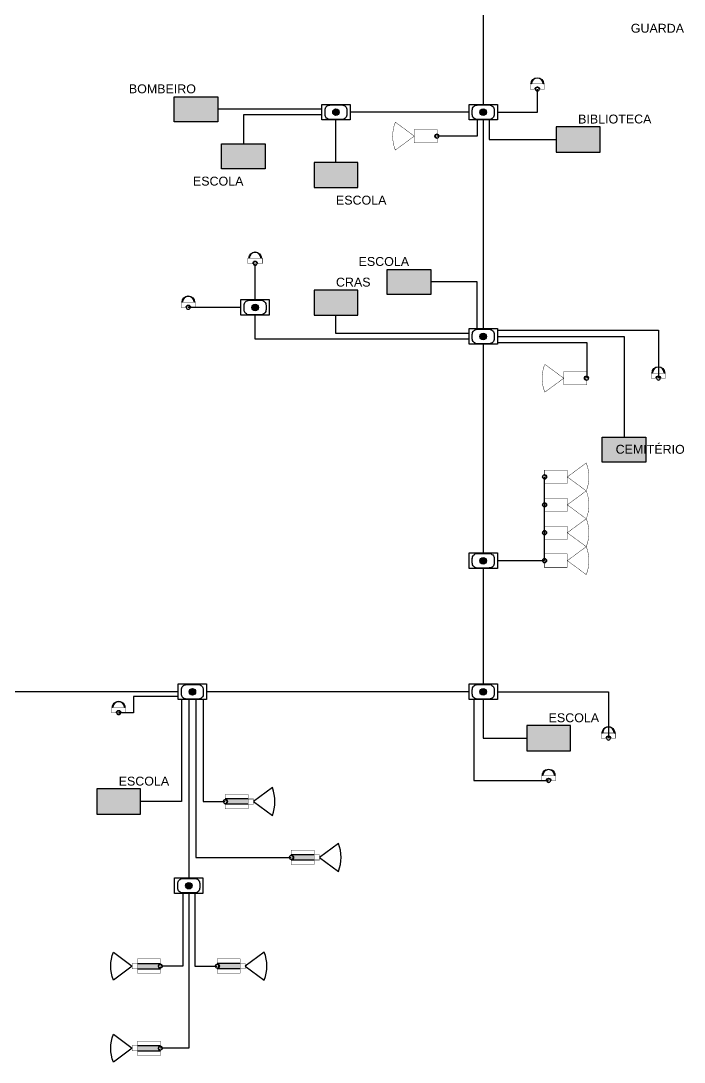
# Model space of a CAD drawing. Header units: millimetres. Extents: x 2691 to 11731, y 752 to 10862.
# Drawn here: x 6870 to 8702, y 752 to 3627 of the extents above; entities that cross this region are included whole.
import ezdxf
from ezdxf.enums import TextEntityAlignment as Align

# ---------------------------------------------------------------- set-up
doc = ezdxf.new("R2010")
doc.units = ezdxf.units.MM
for name, color, linetype in [('252', 252, 'Continuous'), ('3', 7, 'Continuous'), ('CAIXA R2', 7, 'Continuous'), ('Cameras Existentes', 82, 'Continuous'), ('Cameras Novas', 6, 'Continuous'), ('Fibra Óptica 06 FO - Derivações', 1, 'Continuous'), ('Fibra Óptica 24 FO - Anel Óptico', 3, 'Continuous'), ('Unidade - Educação', 40, 'Continuous'), ('Unidade - Saúde', 1, 'Continuous'), ('Unidade - Sec.-Urbano', 5, 'Continuous')]:
    doc.layers.add(name, color=color, linetype=linetype)
doc.styles.get("Standard").update_dxf_attribs({"font": 'arial.ttf'})
doc.styles.add('TEXTOS', font='arial.ttf', dxfattribs={"height": 1.2})

# ---------------------------------------------------------------- blocks, each defined once
blk = doc.blocks.new('CAIXA DE EMENDA')
at = {"color": 7, "lineweight": -3}
for p, q in [((1461.21, -350.66), (1466.01, -350.66)), ((1459.23, -354.42), (1459.23, -352.56)), ((1467.99, -352.71), (1467.99, -354.42)), ((1466.01, -356.48), (1461.21, -356.48))]:
    blk.add_line(p, q, dxfattribs=at)
blk.add_circle((1463.61, -353.57), 1.3, dxfattribs=at)
at = {"color": 7, "lineweight": -3, "extrusion": (0, 0, -1)}
for centre, start, end in [((-1461.21, -352.64), 357.8251, 90), ((-1466.01, -352.64), 90, 182.1749), ((-1461.21, -354.5), 270, 2.1749), ((-1466.01, -354.5), 177.8251, 270)]:
    blk.add_arc(centre, 1.98, start, end, dxfattribs=at)
blk = doc.blocks.new('*U18')
h = blk.add_hatch(color=256)
h.dxf.hatch_style = 1
h.paths.add_polyline_path([(0, -0.06), (0, -0.05, -1), (0, 0.05), (0, 0.06, 1)])
at = {"const_width": 0.01}
blk.add_lwpolyline([(-1.11, 0.37), (-0.608, 0), (-1.11, -0.37, -0.188798)], format="xyb", close=True, dxfattribs=at)
blk.add_lwpolyline([(0, 0.05), (0, 0.177), (-0.608, 0.177), (-0.608, -0.177), (0, -0.177), (0, -0.05)], dxfattribs=at)
blk.add_circle((0, 0), 0.05)
for radius, start, end in [(0.06, 90, 270), (0.05, 90, 270), (0.05, 180, 0)]:
    blk.add_arc((0, 0), radius, start, end)
at = {"color": 0, "style": 'TEXTOS'}
blk.add_attdef('CAMERA', text='', height=0.25, rotation=0, dxfattribs=at).set_placement((0.399, 2.223), align=Align.MIDDLE_CENTER)
blk = doc.blocks.new('*U8')
h = blk.add_hatch(color=256)
h.dxf.hatch_style = 1
h.paths.add_polyline_path([(0.06, 0), (0.05, 0, -1), (-0.05, 0), (-0.06, 0, 1)])
h = blk.add_hatch(color=256)
h.dxf.hatch_style = 1
h.paths.add_polyline_path([(0.166, -0.137), (0.155, -0.137, -1), (-0.156, -0.137), (-0.166, -0.137, 1)])
at = {"color": 0, "const_width": 0.01}
blk.add_lwpolyline([(-0.05, 0), (-0.191, 0), (-0.191, -0.137), (0.191, -0.137), (0.191, 0), (0.05, 0)], dxfattribs=at)
blk.add_lwpolyline([(0.166, -0.137), (0.155, -0.137, -1), (-0.156, -0.137), (-0.166, -0.137, 1)], format="xyb", close=True)
blk.add_circle((0, 0), 0.05)
for radius, end in [(0.06, 360), (0.05, 0), (0.05, 0)]:
    blk.add_arc((0, 0), radius, 180, end)
at = {"color": 0, "style": 'TEXTOS'}
blk.add_attdef('CAMERA', text='', height=0.25, rotation=0, dxfattribs=at).set_placement((-0.027, -0.552), align=Align.MIDDLE_CENTER)
blk = doc.blocks.new('*U20')
h = blk.add_hatch(color=256)
h.dxf.hatch_style = 1
h.paths.add_polyline_path([(0, -0.06), (0, -0.05, -1), (0, 0.05), (0, 0.06, 1)])
at = {"const_width": 0.01}
blk.add_lwpolyline([(-1.11, 0.37), (-0.608, 0), (-1.11, -0.37, -0.188798)], format="xyb", close=True, dxfattribs=at)
blk.add_lwpolyline([(0, 0.05), (0, 0.177), (-0.608, 0.177), (-0.608, -0.177), (0, -0.177), (0, -0.05)], dxfattribs=at)
blk.add_circle((0, 0), 0.05)
for radius, start, end in [(0.06, 90, 270), (0.05, 90, 270), (0.05, 180, 0)]:
    blk.add_arc((0, 0), radius, start, end)
at = {"color": 0, "style": 'TEXTOS'}
blk.add_attdef('CAMERA', text='', height=0.25, rotation=0, dxfattribs=at).set_placement((-0.416, 0.432), align=Align.MIDDLE_CENTER)
blk = doc.blocks.new('*U21')
h = blk.add_hatch(color=256)
h.dxf.hatch_style = 1
h.paths.add_polyline_path([(0.06, 0), (0.05, 0, -1), (-0.05, 0), (-0.06, 0, 1)])
h = blk.add_hatch(color=256)
h.dxf.hatch_style = 1
h.paths.add_polyline_path([(0.166, -0.137), (0.155, -0.137, -1), (-0.156, -0.137), (-0.166, -0.137, 1)])
at = {"color": 0, "const_width": 0.01}
blk.add_lwpolyline([(-0.05, 0), (-0.191, 0), (-0.191, -0.137), (0.191, -0.137), (0.191, 0), (0.05, 0)], dxfattribs=at)
blk.add_lwpolyline([(0.166, -0.137), (0.155, -0.137, -1), (-0.156, -0.137), (-0.166, -0.137, 1)], format="xyb", close=True)
blk.add_circle((0, 0), 0.05)
for radius, end in [(0.06, 360), (0.05, 0), (0.05, 0)]:
    blk.add_arc((0, 0), radius, 180, end)
at = {"color": 0, "style": 'TEXTOS'}
blk.add_attdef('CAMERA', text='', height=0.25, rotation=0, dxfattribs=at).set_placement((0.495, -0.159), align=Align.MIDDLE_CENTER)
blk = doc.blocks.new('*U15')
h = blk.add_hatch(color=256)
h.dxf.hatch_style = 1
h.paths.add_polyline_path([(0, 0.06), (0, 0.05, -1), (0, -0.05), (0, -0.06, 1)])
at = {"const_width": 0.01}
blk.add_lwpolyline([(1.11, -0.37), (0.608, 0), (1.11, 0.37, -0.188798)], format="xyb", close=True, dxfattribs=at)
blk.add_lwpolyline([(0, -0.05), (0, -0.177), (0.608, -0.177), (0.608, 0.177), (0, 0.177), (0, 0.05)], dxfattribs=at)
blk.add_circle((0, 0), 0.05)
for radius, start, end in [(0.05, 360, 180), (0.06, 270, 90), (0.05, 270, 90)]:
    blk.add_arc((0, 0), radius, start, end)
at = {"color": 0, "style": 'TEXTOS'}
blk.add_attdef('CAMERA', text='', height=0.25, rotation=0, dxfattribs=at).set_placement((-0.416, -0.063), align=Align.MIDDLE_CENTER)
blk = doc.blocks.new('*U22')
h = blk.add_hatch(color=256)
h.dxf.hatch_style = 1
h.paths.add_polyline_path([(0, 0.06), (0, 0.05, -1), (0, -0.05), (0, -0.06, 1)])
at = {"const_width": 0.01}
blk.add_lwpolyline([(1.11, -0.37), (0.608, 0), (1.11, 0.37, -0.188798)], format="xyb", close=True, dxfattribs=at)
blk.add_lwpolyline([(0, -0.05), (0, -0.177), (0.608, -0.177), (0.608, 0.177), (0, 0.177), (0, 0.05)], dxfattribs=at)
blk.add_circle((0, 0), 0.05)
for radius, start, end in [(0.05, 360, 180), (0.06, 270, 90), (0.05, 270, 90)]:
    blk.add_arc((0, 0), radius, start, end)
at = {"color": 0, "style": 'TEXTOS'}
blk.add_attdef('CAMERA', text='', height=0.25, rotation=0, dxfattribs=at).set_placement((-0.416, -0.018), align=Align.MIDDLE_CENTER)
blk = doc.blocks.new('*U23')
h = blk.add_hatch(color=256)
h.dxf.hatch_style = 1
h.paths.add_polyline_path([(0, 0.06), (0, 0.05, -1), (0, -0.05), (0, -0.06, 1)])
at = {"const_width": 0.01}
blk.add_lwpolyline([(1.11, -0.37), (0.608, 0), (1.11, 0.37, -0.188798)], format="xyb", close=True, dxfattribs=at)
blk.add_lwpolyline([(0, -0.05), (0, -0.177), (0.608, -0.177), (0.608, 0.177), (0, 0.177), (0, 0.05)], dxfattribs=at)
blk.add_circle((0, 0), 0.05)
for radius, start, end in [(0.05, 360, 180), (0.06, 270, 90), (0.05, 270, 90)]:
    blk.add_arc((0, 0), radius, start, end)
at = {"color": 0, "style": 'TEXTOS'}
blk.add_attdef('CAMERA', text='', height=0.25, rotation=0, dxfattribs=at).set_placement((-0.416, -0.01), align=Align.MIDDLE_CENTER)
blk = doc.blocks.new('*U24')
h = blk.add_hatch(color=256)
h.dxf.hatch_style = 1
h.paths.add_polyline_path([(0, 0.06), (0, 0.05, -1), (0, -0.05), (0, -0.06, 1)])
at = {"const_width": 0.01}
blk.add_lwpolyline([(1.11, -0.37), (0.608, 0), (1.11, 0.37, -0.188798)], format="xyb", close=True, dxfattribs=at)
blk.add_lwpolyline([(0, -0.05), (0, -0.177), (0.608, -0.177), (0.608, 0.177), (0, 0.177), (0, 0.05)], dxfattribs=at)
blk.add_circle((0, 0), 0.05)
for radius, start, end in [(0.05, 360, 180), (0.06, 270, 90), (0.05, 270, 90)]:
    blk.add_arc((0, 0), radius, start, end)
at = {"color": 0, "style": 'TEXTOS'}
blk.add_attdef('CAMERA', text='', height=0.25, rotation=0, dxfattribs=at).set_placement((-0.416, -0.23), align=Align.MIDDLE_CENTER)
blk = doc.blocks.new('*U25')
h = blk.add_hatch(color=256)
h.dxf.hatch_style = 1
h.paths.add_polyline_path([(0.608, -0.069), (0.608, 0.069), (0, 0.069), (0, 0.06, -1), (0, -0.06), (0, -0.069)])
h = blk.add_hatch(color=256)
h.dxf.hatch_style = 1
h.paths.add_polyline_path([(0, 0.06), (0, 0.05, -1), (0, -0.05), (0, -0.06, 1)])
for p, q in [((0.608, 0.069), (0, 0.069)), ((0.608, -0.069), (0, -0.069))]:
    blk.add_line(p, q)
at = {"const_width": 0.01}
blk.add_lwpolyline([(0, -0.05), (0, -0.19), (0.608, -0.19), (0.608, 0.19), (0, 0.19), (0, 0.05)], dxfattribs=at)
at = {"color": 0, "const_width": 0.01}
blk.add_lwpolyline([(0.608, 0.069), (0.608, -0.069), (0.746, -0.069), (0.746, 0.069)], close=True, dxfattribs=at)
blk.add_circle((0, 0), 0.05)
for radius, start, end in [(0.05, 180, 0), (0.06, 270, 90)]:
    blk.add_arc((0, 0), radius, start, end)
at = {"layer": '252'}
blk.add_lwpolyline([(1.248, -0.37), (0.746, 0), (1.248, 0.37, -0.188798)], format="xyb", close=True, dxfattribs=at)
at = {"color": 0, "style": 'TEXTOS'}
blk.add_attdef('CAMERA', text='', height=0.25, rotation=0, dxfattribs=at).set_placement((0.657, 0.675), align=Align.MIDDLE_CENTER)
blk = doc.blocks.new('*U88')
h = blk.add_hatch(color=256)
h.dxf.hatch_style = 1
h.paths.add_polyline_path([(0.06, 0), (0.05, 0, -1), (-0.05, 0), (-0.06, 0, 1)])
h = blk.add_hatch(color=256)
h.dxf.hatch_style = 1
h.paths.add_polyline_path([(0.166, -0.137), (0.155, -0.137, -1), (-0.156, -0.137), (-0.166, -0.137, 1)])
at = {"color": 0, "const_width": 0.01}
blk.add_lwpolyline([(-0.05, 0), (-0.191, 0), (-0.191, -0.137), (0.191, -0.137), (0.191, 0), (0.05, 0)], dxfattribs=at)
blk.add_lwpolyline([(0.166, -0.137), (0.155, -0.137, -1), (-0.156, -0.137), (-0.166, -0.137, 1)], format="xyb", close=True)
blk.add_circle((0, 0), 0.05)
for radius, start, end in [(0.06, 180, 360), (0.05, 360, 180), (0.05, 180, 0)]:
    blk.add_arc((0, 0), radius, start, end)
at = {"color": 0, "style": 'TEXTOS'}
blk.add_attdef('CAMERA', text='', height=0.25, rotation=0, dxfattribs=at).set_placement((-0.001, 0.287), align=Align.MIDDLE_CENTER)

msp = doc.modelspace()

# ---------------------------------------------------------------- hatches: boundary and pattern name
h = msp.add_hatch(color=256)
h.dxf.hatch_style = 1
h.paths.add_polyline_path([(7749.3, 3374.7, 1), (7731.4, 3374.7, 1)])
h = msp.add_hatch(color=256)
h.dxf.hatch_style = 1
h.paths.add_polyline_path([(8155.8, 3374.7, 1), (8137.9, 3374.7, 1)])
h = msp.add_hatch(color=256)
h.dxf.hatch_style = 1
h.paths.add_polyline_path([(7526.2, 2835.5, 1), (7508.3, 2835.5, 1)])
h = msp.add_hatch(color=256)
h.dxf.hatch_style = 1
h.paths.add_polyline_path([(8155.8, 2755.5, 1), (8137.9, 2755.5, 1)])
h = msp.add_hatch(color=256)
h.dxf.hatch_style = 1
h.paths.add_polyline_path([(8155.8, 2136.3, 1), (8137.9, 2136.3, 1)])
h = msp.add_hatch(color=256)
h.dxf.hatch_style = 1
h.paths.add_polyline_path([(7353, 1774.5, 1), (7335.1, 1774.5, 1)])
h = msp.add_hatch(color=256)
h.dxf.hatch_style = 1
h.paths.add_polyline_path([(8155.8, 1774.5, 1), (8137.9, 1774.5, 1)])
h = msp.add_hatch(color=256)
h.dxf.hatch_style = 1
h.paths.add_polyline_path([(7343.1, 1239.1, 1), (7325.1, 1239.1, 1)])
at = {"layer": 'Unidade - Educação'}
h = msp.add_hatch(color=256, dxfattribs=at)
h.dxf.hatch_style = 1
h.paths.add_polyline_path([(8348.4, 3264.7), (8469.4, 3264.7), (8469.4, 3334.2), (8348.4, 3334.2)])
h = msp.add_hatch(color=256, dxfattribs=at)
h.dxf.hatch_style = 1
h.paths.add_polyline_path([(7424.5, 3218.2), (7545.4, 3218.2), (7545.4, 3287.7), (7424.5, 3287.7)])
h = msp.add_hatch(color=256, dxfattribs=at)
h.dxf.hatch_style = 1
h.paths.add_polyline_path([(7679.9, 3166.8), (7800.8, 3166.8), (7800.8, 3236.3), (7679.9, 3236.3)])
h = msp.add_hatch(color=256, dxfattribs=at)
h.dxf.hatch_style = 1
h.paths.add_polyline_path([(7881.8, 2871.4), (8002.7, 2871.4), (8002.7, 2940.9), (7881.8, 2940.9)])
h = msp.add_hatch(color=256, dxfattribs=at)
h.dxf.hatch_style = 1
h.paths.add_polyline_path([(8267, 1611.7), (8387.9, 1611.7), (8387.9, 1681.1), (8267, 1681.1)])
h = msp.add_hatch(color=256, dxfattribs=at)
h.dxf.hatch_style = 1
h.paths.add_polyline_path([(7080.1, 1436.6), (7201, 1436.6), (7201, 1506.1), (7080.1, 1506.1)])
at = {"layer": 'Unidade - Saúde'}
h = msp.add_hatch(color=256, dxfattribs=at)
h.dxf.hatch_style = 1
h.paths.add_polyline_path([(7293.4, 3348.1), (7414.3, 3348.1), (7414.3, 3417.6), (7293.4, 3417.6)])
h = msp.add_hatch(color=256, dxfattribs=at)
h.dxf.hatch_style = 1
h.paths.add_polyline_path([(7679.9, 2814.4), (7800.8, 2814.4), (7800.8, 2883.9), (7679.9, 2883.9)])
at = {"layer": 'Unidade - Sec.-Urbano'}
h = msp.add_hatch(color=256, dxfattribs=at)
h.dxf.hatch_style = 1
h.paths.add_polyline_path([(8475.2, 2408.3), (8596.1, 2408.3), (8596.1, 2477.8), (8475.2, 2477.8)])

# ---------------------------------------------------------------- linework, layer by layer
at = {"layer": 'CAIXA R2', "color": 7}
for points in [[(7701.2, 3396.5), (7779.5, 3396.5), (7779.5, 3353.6), (7701.2, 3353.6)], [(8107.7, 3396.5), (8186, 3396.5), (8186, 3353.6), (8107.7, 3353.6)], [(7478.1, 2857.3), (7556.4, 2857.3), (7556.4, 2814.4), (7478.1, 2814.4)], [(8107.7, 2777.3), (8186, 2777.3), (8186, 2734.4), (8107.7, 2734.4)], [(8107.7, 2158.1), (8186, 2158.1), (8186, 2115.1), (8107.7, 2115.1)], [(7304.9, 1796.3), (7383.2, 1796.3), (7383.2, 1753.4), (7304.9, 1753.4)], [(8107.7, 1796.3), (8186, 1796.3), (8186, 1753.4), (8107.7, 1753.4)], [(7294.9, 1260.9), (7373.3, 1260.9), (7373.3, 1217.9), (7294.9, 1217.9)]]:
    msp.add_lwpolyline(points, close=True, dxfattribs=at)
at = {"layer": 'Fibra Óptica 06 FO - Derivações'}
for points in [[(8186, 3375.1), (8296.4, 3375.1), (8296.4, 3438.6)], [(7701.2, 3382.8), (7414.3, 3382.8), (7414.3, 3382.8)], [(7701.2, 3367.3), (7484.9, 3367.3), (7484.9, 3287.7)], [(8107.7, 3375.1), (7779.5, 3375.1), (7779.5, 3375.1)], [(7740.4, 3236.3), (7740.4, 3353.6)], [(8130.2, 3353.6), (8130.2, 3308.8), (8020, 3308.8), (8020, 3308.8)], [(8163.5, 3353.6), (8163.5, 3299.5), (8348.4, 3299.5)], [(7517.2, 2857.3), (7517.2, 2957.4)], [(8130.3, 2777.3), (8130.3, 2906.2), (8002.7, 2906.2)], [(7478.1, 2835.9), (7332.8, 2835.9)], [(8107.7, 2748.1), (7517.2, 2748.1), (7517.2, 2814.4)], [(8107.7, 2763.6), (7740.4, 2763.6), (7740.4, 2814.4)], [(8186, 2772.7), (8630.5, 2772.7), (8630.5, 2640.3)], [(8186, 2755.8), (8535.6, 2755.8), (8535.6, 2477.8)], [(8186, 2739), (8432.6, 2739), (8432.6, 2640.3)], [(8186, 2136.6), (8315.6, 2136.6), (8315.6, 2367.8)], [(7304.9, 1761.8), (7181.2, 1761.8), (7181.2, 1716.7), (7140.5, 1716.7)], [(8186, 1774.8), (8492.6, 1774.8), (8492.6, 1646.4)], [(7313.9, 1753.4), (7313.9, 1471.3), (7201, 1471.3), (7201, 1471.3)], [(7334.1, 1753.4), (7334.1, 1260.9), (7334.1, 1260.9), (7334.1, 1260.9)], [(7354, 1753.4), (7354, 1317.2), (7617.1, 1317.2), (7617.1, 1317.2)], [(7374.2, 1753.4), (7374.2, 1471.3), (7434.6, 1471.3), (7434.6, 1471.3)], [(8120.6, 1753.4), (8120.6, 1529.3), (8327.5, 1529.3)], [(8146.9, 1753.4), (8146.9, 1646.4), (8267, 1646.4)], [(7317.5, 1217.9), (7317.5, 1017.1), (7256, 1017.1), (7256, 1017.1)], [(7334.1, 1217.9), (7334.1, 790.3), (7256, 790.3), (7256, 790.3)], [(7350.7, 1217.9), (7350.7, 1017.1), (7412.2, 1017.1), (7412.2, 1017.1)]]:
    msp.add_lwpolyline(points, dxfattribs=at)
at = {"layer": 'Fibra Óptica 24 FO - Anel Óptico'}
for points in [[(8146.9, 3715.4), (8146.9, 3396.5)], [(8146.9, 3353.6), (8146.9, 2777.3)], [(8146.9, 2734.4), (8146.9, 2158.1)], [(8146.9, 2115.1), (8146.9, 1796.3)], [(7304.9, 1774.8), (6580.4, 1774.8)], [(8107.7, 1774.8), (7383.2, 1774.8)]]:
    msp.add_lwpolyline(points, dxfattribs=at)
at = {"layer": 'Unidade - Educação', "color": 0, "linetype": 'Continuous', "ltscale": 0.01}
for points in [[(8348.4, 3264.7), (8469.4, 3264.7), (8469.4, 3334.2), (8348.4, 3334.2)], [(7545.4, 3218.2), (7424.5, 3218.2), (7424.5, 3287.7), (7545.4, 3287.7)], [(7679.9, 3166.8), (7800.8, 3166.8), (7800.8, 3236.3), (7679.9, 3236.3)], [(8002.7, 2871.4), (7881.8, 2871.4), (7881.8, 2940.9), (8002.7, 2940.9)], [(8267, 1611.7), (8387.9, 1611.7), (8387.9, 1681.1), (8267, 1681.1)], [(7080.1, 1436.6), (7201, 1436.6), (7201, 1506.1), (7080.1, 1506.1)]]:
    msp.add_lwpolyline(points, close=True, dxfattribs=at)
at = {"layer": 'Unidade - Saúde', "color": 0, "linetype": 'Continuous', "ltscale": 0.01}
for points in [[(7414.3, 3348.1), (7293.4, 3348.1), (7293.4, 3417.6), (7414.3, 3417.6)], [(7679.9, 2814.4), (7800.8, 2814.4), (7800.8, 2883.9), (7679.9, 2883.9)]]:
    msp.add_lwpolyline(points, close=True, dxfattribs=at)
at = {"layer": 'Unidade - Sec.-Urbano', "color": 0, "linetype": 'Continuous', "ltscale": 0.01}
msp.add_lwpolyline([(8596.1, 2408.3), (8475.2, 2408.3), (8475.2, 2477.8), (8596.1, 2477.8)], close=True, dxfattribs=at)

# ---------------------------------------------------------------- block references
at = {"layer": 'CAIXA R2', "xscale": 6.881240752177111, "yscale": 6.881240752177111, "zscale": 6.881240752177111, "rotation": 0.2840248350658537}
for p in [(-2343, 5757.8), (-1936.5, 5757.8), (-2566.2, 5218.6), (-1936.5, 5138.5), (-1936.5, 4519.3), (-2739.3, 4157.5), (-1936.5, 4157.5), (-2749.3, 3622.1)]:
    msp.add_blockref('CAIXA DE EMENDA', p, dxfattribs=at)
at = {"layer": 'Cameras Existentes'}
for name, p, xscale, yscale, zscale, rotation in [('*U20', (8432.6, 2640.3), -104.2851877539442, 104.2851877539443, 104.2851877539443, 179.9999999999908), ('*U21', (8630.5, 2640.3), -104.2851877539442, 104.2851877539443, 104.2851877539443, 179.9999999999908), ('*U15', (8315.6, 2367.8), -104.2851877539442, 104.2851877539443, 104.2851877539443, 179.9999999999908), ('*U22', (8315.6, 2290.7), -104.2851877539442, 104.2851877539443, 104.2851877539443, 179.9999999999908), ('*U23', (8315.6, 2213.7), -104.2851877539442, 104.2851877539443, 104.2851877539443, 179.9999999999908), ('*U24', (8315.6, 2136.6), -104.2851877539442, 104.2851877539443, 104.2851877539443, 179.9999999999908), ('*U21', (8492.6, 1646.4), -104.2851877539442, 104.2851877539443, 104.2851877539443, 179.9999999999908), ('*U25', (7617.1, 1317.2), -104.2851877539442, 104.2851877539443, 104.2851877539443, 179.9999999999908), ('*U25', (7256, 1017.1), 104.2851877539442, 104.2851877539442, 104.2851877539442, 180.0000000000092), ('*U25', (7412.2, 1017.1), -104.2851877539442, 104.2851877539443, 104.2851877539443, 179.9999999999908), ('*U25', (7256, 790.3), 104.2851877539442, 104.2851877539442, 104.2851877539442, 180.0000000000091)]:
    msp.add_blockref(name, p, dxfattribs=dict(at, xscale=xscale, yscale=yscale, zscale=zscale, rotation=rotation))
at = {"layer": 'Cameras Novas', "xscale": -104.2851877539442, "yscale": 104.2851877539443, "zscale": 104.2851877539443, "rotation": 179.9999999999908}
for name, p in [('*U8', (8296.4, 3438.6)), ('*U18', (8020, 3308.8)), ('*U8', (7517.2, 2957.4)), ('*U8', (7332.8, 2835.9)), ('*U88', (7140.5, 1716.7)), ('*U88', (8327.5, 1529.3)), ('*U25', (7434.6, 1471.3))]:
    msp.add_blockref(name, p, dxfattribs=at)

# ---------------------------------------------------------------- texts
at = {"layer": '3', "linetype": 'Continuous', "lineweight": -3}
for s, insert, char_height, attachment_point, rotation in [('\\pi70.75018;GUARDA', (8701.2, 3593.9), 24.584, 9, 359.9274), ('\\pi88.00591;BOMBEIRO', (7353.8, 3426.6), 24.584, 9, 359.9274), ('BIBLIOTECA', (8408.9, 3343.2), 24.58, 7, 0.0726), ('\\pi65.61874;ESCOLA', (7484.9, 3171.8), 24.584, 9, 359.9274), ('ESCOLA', (7740.4, 3119.3), 24.58, 7, 0.0726), ('\\pi65.61874;ESCOLA', (7942.2, 2949.9), 24.584, 9, 359.9274), ('CRAS', (7740.4, 2892.9), 24.58, 7, 0.0726), ('\\pi92.06411;CEMITÉRIO', (8703.2, 2431.3), 24.584, 9, 359.9274), ('ESCOLA', (8327.5, 1690.1), 24.58, 7, 0.0726), ('ESCOLA', (7140.6, 1515.1), 24.58, 7, 0.0726)]:
    msp.add_mtext(s, dxfattribs=dict(at, insert=insert, char_height=char_height, attachment_point=attachment_point, rotation=rotation))

doc.saveas('drawing.dxf')
